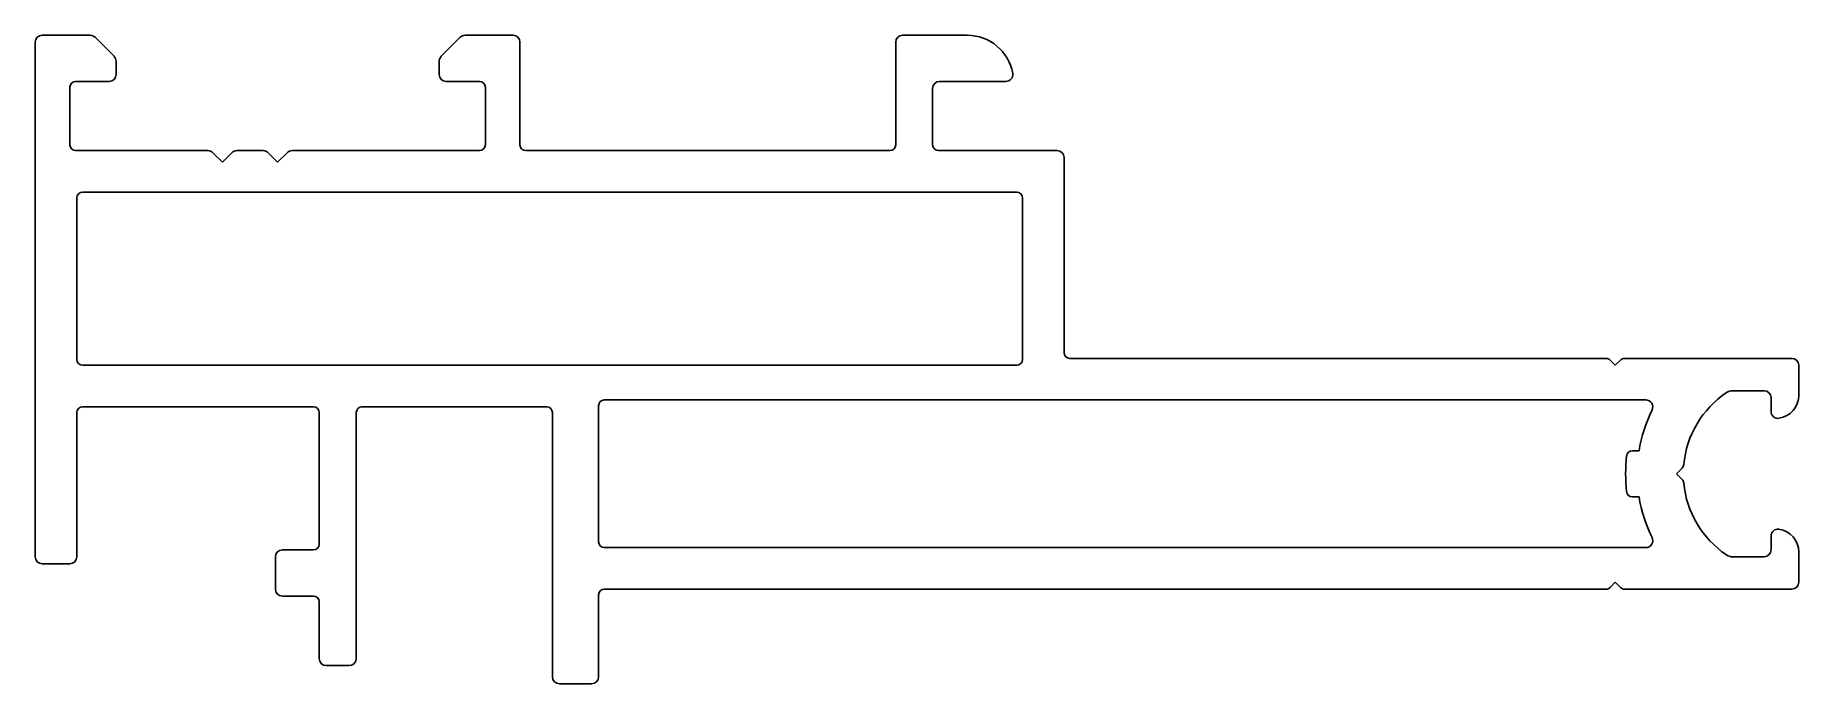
# Model space of a CAD drawing. Extents: x 1938.7 to 2015.1, y 2097.5 to 2125.6.
import ezdxf

# ---------------------------------------------------------------- set-up
doc = ezdxf.new("R2010")
doc.units = 0
doc.layers.get('0').update_dxf_attribs({"linetype": 'CONTINUOUS'})

msp = doc.modelspace()

# ---------------------------------------------------------------- linework, layer by layer
for p, q in [((1939.017, 2125.625), (1941.093, 2125.625)), ((1957.341, 2125.625), (1959.417, 2125.625)), ((1979.097, 2125.625), (1976.297, 2125.625)), ((1938.717, 2103.025), (1938.717, 2125.325)), ((1942.129, 2124.713), (1941.305, 2125.537)), ((1956.305, 2124.713), (1957.129, 2125.537)), ((1959.717, 2120.875), (1959.717, 2125.325)), ((1975.997, 2125.325), (1975.997, 2120.875)), ((1942.217, 2123.925), (1942.217, 2124.501)), ((1956.217, 2123.925), (1956.217, 2124.501)), ((1940.217, 2123.375), (1940.217, 2120.875)), ((1941.917, 2123.625), (1940.467, 2123.625)), ((1957.967, 2123.625), (1956.517, 2123.625)), ((1958.217, 2120.875), (1958.217, 2123.375)), ((1977.597, 2120.875), (1977.597, 2123.325)), ((1977.897, 2123.625), (1980.77, 2123.625)), ((1940.467, 2120.625), (1946.198, 2120.625)), ((1946.41, 2120.537), (1946.822, 2120.125)), ((1946.822, 2120.125), (1947.234, 2120.537)), ((1947.446, 2120.625), (1948.593, 2120.625)), ((1948.805, 2120.537), (1949.217, 2120.125)), ((1949.217, 2120.125), (1949.629, 2120.537)), ((1949.841, 2120.625), (1957.967, 2120.625)), ((1975.747, 2120.625), (1959.967, 2120.625)), ((1977.847, 2120.625), (1982.989, 2120.625)), ((1983.289, 2120.325), (1983.289, 2111.875)), ((1940.767, 2118.825), (1981.239, 2118.825)), ((1940.517, 2111.575), (1940.517, 2118.575)), ((1981.489, 2118.575), (1981.489, 2111.575)), ((1981.239, 2111.325), (1940.767, 2111.325)), ((1983.539, 2111.625), (2006.767, 2111.625)), ((2006.944, 2111.552), (2007.17, 2111.325)), ((2007.17, 2111.325), (2007.397, 2111.552)), ((2007.574, 2111.625), (2014.82, 2111.625)), ((2015.12, 2111.325), (2015.12, 2110.018)), ((1950.772, 2109.525), (1940.767, 2109.525)), ((1960.874, 2109.525), (1952.872, 2109.525)), ((1963.122, 2103.675), (1963.122, 2109.575)), ((1963.372, 2109.825), (2008.498, 2109.825)), ((2013.62, 2110.225), (2012.268, 2110.225)), ((2013.92, 2109.325), (2013.92, 2109.925)), ((1940.517, 2109.275), (1940.517, 2103.025)), ((1951.022, 2103.575), (1951.022, 2109.275)), ((1952.622, 2098.614), (1952.622, 2109.275)), ((1961.124, 2109.275), (1961.124, 2097.826)), ((2008.201, 2107.625), (2007.914, 2107.625)), ((2010.067, 2106.872), (2009.82, 2106.625)), ((2009.82, 2106.625), (2010.067, 2106.378)), ((2007.914, 2105.625), (2008.201, 2105.625)), ((2008.498, 2103.425), (1963.372, 2103.425)), ((2013.92, 2103.325), (2013.92, 2103.925)), ((1940.217, 2102.725), (1939.017, 2102.725)), ((1949.122, 2101.625), (1949.122, 2103.025)), ((1949.422, 2103.325), (1950.772, 2103.325)), ((2012.268, 2103.025), (2013.62, 2103.025)), ((2015.12, 2103.232), (2015.12, 2101.925)), ((2007.17, 2101.925), (2006.944, 2101.698)), ((2007.397, 2101.698), (2007.17, 2101.925)), ((1950.772, 2101.325), (1949.422, 2101.325)), ((1963.122, 2101.375), (1963.122, 2097.826)), ((2006.767, 2101.625), (1963.372, 2101.625)), ((2014.82, 2101.625), (2007.574, 2101.625)), ((1951.022, 2098.614), (1951.022, 2101.075)), ((1951.322, 2098.314), (1952.322, 2098.314)), ((1962.822, 2097.526), (1961.424, 2097.526))]:
    msp.add_line(p, q)
for centre, radius, start, end in [((1939.017, 2125.325), 0.3, 90, 180), ((1941.093, 2125.325), 0.3, 45, 90), ((1957.341, 2125.325), 0.3, 90, 135), ((1959.417, 2125.325), 0.3, 0, 90), ((1976.297, 2125.325), 0.3, 90, 180), ((1979.097, 2123.625), 2, 10.16425, 90), ((1941.917, 2124.501), 0.3, 0, 45), ((1956.517, 2124.501), 0.3, 135, 180), ((1940.467, 2123.375), 0.25, 90, 180), ((1941.917, 2123.925), 0.3, 270, 0), ((1956.517, 2123.925), 0.3, 180, 270), ((1957.967, 2123.375), 0.25, 0, 90), ((1977.897, 2123.325), 0.3, 90, 180), ((1980.771, 2123.925), 0.3, 269.98572, 10.17853), ((1940.467, 2120.875), 0.25, 180, 270), ((1946.198, 2120.325), 0.3, 45, 90), ((1947.446, 2120.325), 0.3, 90, 135), ((1948.593, 2120.325), 0.3, 45, 90), ((1949.841, 2120.325), 0.3, 90, 135), ((1957.967, 2120.875), 0.25, 270, 0), ((1959.967, 2120.875), 0.25, 180, 270), ((1975.747, 2120.875), 0.25, 270, 0), ((1977.847, 2120.875), 0.25, 180, 270), ((1982.989, 2120.325), 0.3, 0, 90), ((1940.767, 2118.575), 0.25, 90, 180), ((1981.239, 2118.575), 0.25, 0, 90), ((1983.539, 2111.875), 0.25, 180, 270), ((1940.767, 2111.575), 0.25, 180, 270), ((1981.239, 2111.575), 0.25, 270, 0), ((2006.767, 2111.375), 0.25, 45, 90), ((2007.574, 2111.375), 0.25, 90, 135), ((2014.82, 2111.325), 0.3, 0, 90), ((1940.767, 2109.275), 0.25, 90, 180), ((1950.772, 2109.275), 0.25, 0, 90), ((1952.872, 2109.275), 0.25, 90, 180), ((1960.874, 2109.275), 0.25, 0, 90), ((1963.372, 2109.575), 0.25, 90, 180), ((2008.498, 2109.525), 0.3, 333.67738, 90), ((2014.36, 2106.625), 4.24, 124.01645, 174.58678), ((2012.268, 2109.725), 0.5, 90, 124.01645), ((2013.62, 2109.925), 0.3, 0, 90), ((2014.12, 2110.018), 1, 278.21321, 0), ((2014.36, 2106.625), 6.24, 153.67738, 170.77822), ((2014.219, 2109.323), 0.298, 179.5855, 278.62771), ((2014.36, 2106.625), 6.74, 173.36394, 186.63606), ((2007.914, 2107.375), 0.25, 90, 173.36394), ((2009.89, 2107.049), 0.25, 315, 354.58678), ((2007.914, 2105.875), 0.25, 186.63606, 270), ((2009.89, 2106.202), 0.25, 5.41322, 45), ((2014.36, 2106.625), 4.24, 185.41322, 235.98355), ((2014.36, 2106.625), 6.24, 189.22178, 206.32262), ((2014.222, 2103.924), 0.301, 82.05969, 179.7271), ((2014.12, 2103.232), 1, 0, 81.78679), ((1950.772, 2103.575), 0.25, 270, 0), ((1963.372, 2103.675), 0.25, 180, 270), ((2008.498, 2103.725), 0.3, 270, 26.32262), ((1939.017, 2103.025), 0.3, 180, 270), ((1940.217, 2103.025), 0.3, 270, 0), ((1949.422, 2103.025), 0.3, 90, 180), ((2012.268, 2103.525), 0.5, 235.98355, 270), ((2013.62, 2103.325), 0.3, 270, 0), ((2014.82, 2101.925), 0.3, 270, 0), ((1949.422, 2101.625), 0.3, 180, 270), ((1950.772, 2101.075), 0.25, 0, 90), ((1963.372, 2101.375), 0.25, 90, 180), ((2006.767, 2101.875), 0.25, 270, 315), ((2007.574, 2101.875), 0.25, 225, 270), ((1951.322, 2098.614), 0.3, 180, 270), ((1952.322, 2098.614), 0.3, 270, 0), ((1961.424, 2097.826), 0.3, 180, 270), ((1962.822, 2097.826), 0.3, 270, 0)]:
    msp.add_arc(centre, radius, start, end)

doc.saveas('drawing.dxf')
